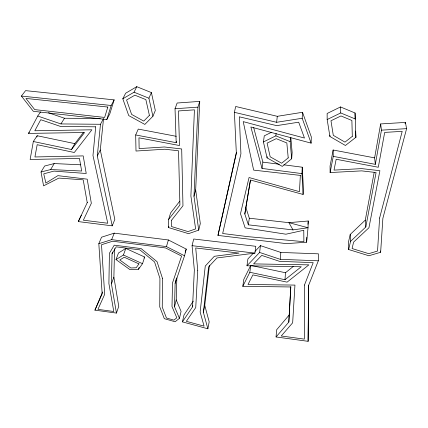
<?xml version="1.0" encoding="UTF-8"?>
<svg xmlns="http://www.w3.org/2000/svg" width="428" height="428" viewBox="0 0 428 428"><rect width="100%" height="100%" fill="white"/><g stroke="black" fill="none" stroke-linecap="round" stroke-linejoin="round"><path stroke-width="0.64" d="M290.821 286.551L289.237 314.96L276.616 329.822L276.065 336.959L308.112 341.325L308.545 285.572L318.325 260.796L318.411 253.831L280.832 252.445L260.433 245.624L255.072 251.322M308.69 285.139L308.112 341.325M168.653 219.398L179.921 205.007L178.519 150.79L164.85 149.217L136.002 151.036L135.681 134.964L176.186 142.674L175.025 108.744L177.139 103.014L199.748 101.399L195.676 189.893L200.304 223.555L198.731 230.125L188.529 233.667L168.52 227.557L168.653 219.398L170.612 212.935L179.776 201.16M102.549 291.992L94.93 310.156L116.443 313.082L111.43 283.85L112.05 253.815L112.741 252.028M116.443 313.082L118.754 306.325L113.885 277.184L114.554 248.582M112.05 253.815L116.234 246.849L139.876 249.872L154.551 261.936L159.928 278.361L159.74 306.86L164.325 318.683L175.127 321.749L179.45 318.309L174.522 306.753L175.127 283.331L176.24 279.013M174.522 306.753L176.234 299.9L176.839 277.879M250.407 180.145L245.843 207.414L249.315 218.216L288.889 222.667L308.256 220.998L308.037 227.739L306.625 242.221L286.407 243.634L217.97 235.411L236.406 152.315M293.009 229.9L288.889 222.667L308.037 227.739L293.009 229.9L248.342 224.839L244.816 213.973L250.498 180.017L303.099 194.456L301.938 173.608L262.022 168.429L250.867 126.982L311.124 143.139L311.322 136.949L302.516 112.286L277.301 116.32L235.678 106.492L234.389 112.329L236.352 153.288L217.97 235.411M306.625 242.221L306.796 237.267M198.731 230.125L193.986 196.265L197.945 107.144L199.748 101.399M303.099 194.456L303.388 187.919L302.254 167.204L283.876 164.834M182.408 321.872L192.547 306.876L194.349 269.945L192.07 245.677L193.707 239.006L255.789 246.303L254.922 253.119L216.926 257.956L208.634 266.863L203.364 312.312L207.88 328.79L182.408 321.872L184.003 314.965L193.312 301.093M301.938 173.608L302.254 167.204M276.065 336.959L288.82 322.086L290.778 286.969L242.81 286.327L243.789 279.404L250.749 265.392L249.834 272.283L242.81 286.327M311.124 143.139L302.184 118.262L302.516 112.286M288.82 322.086L289.237 314.96M374.152 172.516L365.282 220.126L350.227 234.432L348.349 242.569L348.649 249.524L368.877 255.757L380.636 252.274L382.878 218.312L406.6 128.657L405.407 122.419L380.642 123.933L374.618 157.873L375.324 164.352L333.252 156.37L333.139 150.014L374.618 157.873M249.834 272.283L284.995 279.725L285.476 272.743L293.255 266.478M271.282 132.375L264.279 135.842L263.423 141.952L267.067 157.873L282.266 166.39L291.677 158.756L292.137 152.48L290.81 137.474M291.677 158.756L290.152 141.663L290.494 137.361M318.325 260.796L280.276 259.336L280.832 252.445M307.935 224.272L308.256 220.998M112.222 225.84L97.295 155.974L100.478 124.275L103.539 118.524L100.296 150.003L114.827 219.441L112.222 225.84L78.324 221.592L87.414 202.246M263.423 141.952L275.841 135.853L276.119 133.424M203.364 312.312L204.75 305.383L209.42 265.323M234.389 112.329L276.611 122.296L277.301 116.32M284.995 279.725L301.259 266.756L246.967 265.772L259.619 252.45L260.433 245.624M267.067 157.873L267.222 156.627M262.022 168.429L262.872 162.126L253.627 127.426M246.967 265.772L247.919 258.913L253.285 253.221M248.342 224.839L249.315 218.216M244.816 213.973L245.843 207.414M83.353 132.525L74.836 143.631L37.177 135.73L33.331 141.508L30.131 159.484L79.453 158.424L81.668 171.029L50.67 169.552L41.029 171.997L43.581 185.854L58.866 178.08L83.219 179.84L87.216 202.562M375.324 164.352L381.46 130.149L380.642 123.933M36.942 137.003L37.177 135.73M207.88 328.79L209.185 321.813L204.75 305.383M348.649 249.524L350.559 241.349L365.812 226.995L376.078 172.532L361.66 170.874L330.127 172.543L330.058 166.075L333.139 150.014M330.127 172.543L333.252 156.37M192.547 306.876L192.819 305.624M179.45 318.309L181.081 311.418L176.234 299.9M175.127 283.331L184.543 255.789L186.244 249.085L168.386 239.974L114.239 233.148L101.538 237.198L98.82 243.693L102.169 293.849L94.93 310.156M405.07 123.708L405.407 122.419M193.986 196.265L195.676 189.893M184.543 255.789L166.449 246.603L168.386 239.974M168.52 227.557L168.873 226.38M106.813 119.556L111.173 105.491L114.153 99.874L25.584 90.634L21.4 96.054L33.336 111.301L106.813 119.556L109.809 113.832L114.153 99.874M142.513 263.691L144.68 257.035L125.821 248.427L118.486 252.991L116.009 259.582L129.952 269.629L138.49 269.282L142.513 263.691L123.419 255.013L116.009 259.582M138.49 269.282L139.089 267.463M176.186 142.674L176.593 141.475M185.18 252.204L186.244 249.085M123.419 255.013L125.821 248.427M111.43 283.85L113.885 277.184M98.82 243.693L111.654 239.648L114.239 233.148M152.919 116.256L155.321 110.499L151.405 92.598L136.767 86.675L125.655 93.213L122.809 98.782L128.721 115.576L144.841 124.425L152.919 116.256L148.912 98.205L151.405 92.598M135.681 134.964L138.26 129.085L176.25 136.307M78.324 221.592L81.325 215.273M122.809 98.782L134.055 92.207L136.767 86.675M97.295 155.974L100.296 150.003M33.331 141.508L71.492 149.522L84.573 132.498L28.537 133.408L37.734 116.036L40.569 111.959M71.492 149.522L74.836 143.631M50.67 169.552L54.19 163.566L80.817 164.801M41.029 171.997L44.656 166.005L54.19 163.566M37.734 116.036L60.92 123.938L64.489 118.246L100.232 118.503M28.537 133.408L29.254 132.364M143.952 258.052L144.68 257.035M355.909 137.297L345.412 145.483L329.918 136.489L327.163 119.53L327.136 113.484L340.511 106.947L355.047 112.992L355.909 137.297L355.465 131.064M327.163 119.53L340.736 112.949L355.491 119.07M276.611 122.296L302.184 118.262M175.025 108.744L197.945 107.144M381.46 130.149L406.6 128.657M60.92 123.938L100.478 124.275M21.4 96.054L111.173 105.491M192.07 245.677L254.922 253.119M111.654 239.648L166.449 246.603M262.872 162.126L279.281 164.24M251.391 265.526L285.476 272.743M259.619 252.45L280.276 259.336M48.423 112.757L64.489 118.246M134.055 92.207L148.912 98.205M275.841 135.853L290.152 141.663M380.508 250.995L380.636 252.274M365.282 220.126L365.812 226.995M350.227 234.432L350.559 241.349M340.511 106.947L340.736 112.949M355.047 112.992L355.181 118.802M329.908 135.253L329.918 136.489M304.474 285.043L304.319 339.126L281.25 335.991L292.661 322.787L294.951 285.091L248.015 284.486L252.862 274.904L287.076 282.148L308.898 264.868L253.606 263.889L261.722 255.404L279.516 261.337L313.194 262.648L304.474 285.043M162.528 278.58L162.249 307.074L166.465 318.015L173.902 320.128L176.818 317.795L171.997 306.566L172.527 282.887L181.595 256.072L165.572 247.951L112.666 241.221L101.511 244.725L104.667 294.336L97.942 309.358L113.778 311.509L108.899 283.529L109.424 253.232L114.239 245.169L141.176 248.604L157.049 261.674L162.528 278.58M171.623 220.153L171.494 226.551L187.983 231.58L195.617 228.921L190.893 196.013L194.424 109.846L178.449 110.948L179.514 145.541L138.95 137.816L139.132 148.596L164.454 146.981L181.691 148.96L182.97 205.75L171.623 220.153M197.731 270.314L195.751 307.534L186.351 321.332L204.07 326.147L200.138 311.996L205.269 266.061L214.316 256.286L239.027 253.114L195.719 247.978L197.731 270.314M300.349 175.4L299.445 191.658L249.048 177.529L240.488 213.727L245.142 227.862L285.904 234.207L303.768 230.275L303.896 241.67L248.042 236.673L222.662 233.517L240.921 153.807L239.327 116.817L276.707 125.639L298.696 122.199L304.463 138.046L243.216 121.616L253.649 170.125L300.349 175.4M379.604 218.039L377.544 251.049L368.738 253.67L352.073 248.529L353.592 242.13L368.941 227.76L379.904 170.708L361.719 168.621L334.027 170.109L336.162 159.259L378.299 167.257L384.681 132.396L402.197 131.364L379.604 218.039M95.706 126.816L92.972 155.466L107.749 223.245L83.342 220.19L91.335 203.295L87.2 179.166L57.887 175.651L45.866 183.045L43.736 173.838L53.928 171.104L86.226 173.495L83.209 155.899L34.93 156.969L37.177 144.701L74.306 152.496L91.902 129.802L34.812 130.765L40.735 119.701L60.701 126.501L95.706 126.816M107.819 107.053L104.635 117.443L34.689 109.605L25.969 98.435L107.819 107.053M138.94 263.889L136.174 267.757L130.84 267.976L119.776 259.989L124.264 257.233L138.94 263.889M149.404 115.362L143.76 121.097L131.61 114.42L126.576 99.992L134.857 95.177L145.852 99.606L149.404 115.362M288.215 157.873L281.635 163.239L270.18 156.809L267.099 143.129L276.237 138.661L286.83 142.957L288.215 157.873M352.303 136.377L344.963 142.128L333.289 135.339L330.972 120.766L340.966 115.945L351.886 120.471L352.303 136.377"/></g></svg>
